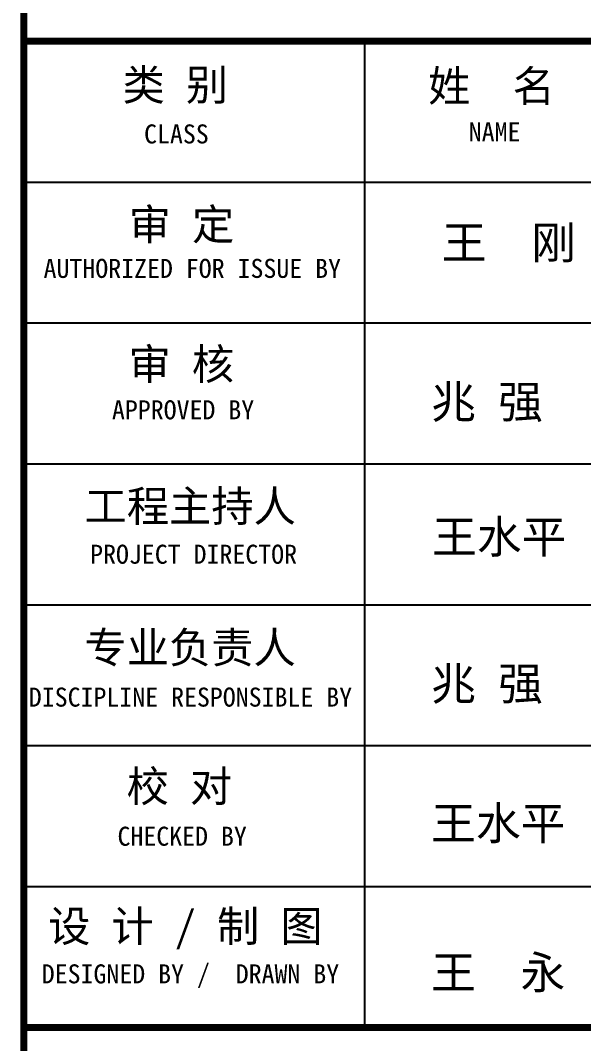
# Model space of a CAD drawing. Extents: x 343352 to 417652, y 770641 to 1036530.
# Drawn here: x 396121 to 399520, y 914958 to 921130 of the extents above; entities that cross this region are included whole.
import ezdxf

# ---------------------------------------------------------------- set-up
doc = ezdxf.new("R2010")
doc.units = 0
doc.header["$LTSCALE"] = 1000
doc.header["$MEASUREMENT"] = 0
doc.layers.add('PUB_TEXT', color=7, linetype='Continuous')
doc.layers.add('PUB_TITLE', color=4, linetype='Continuous')
doc.styles.add('TQ', font='')
doc.styles.get('TQ').set_extended_font_data('SimSun')

msp = doc.modelspace()

# ---------------------------------------------------------------- linework, layer by layer
at = {"layer": 'PUB_TITLE'}
for p, q in [((398199.5, 915055.1), (398199.5, 921005.1)), ((396142.5, 920155.1), (401752.5, 920155.1)), ((396142.5, 919305.1), (401752.5, 919305.1)), ((396142.5, 918455.1), (401752.5, 918455.1)), ((396142.5, 917605.1), (401752.5, 917605.1)), ((396142.5, 916755.1), (401752.5, 916755.1)), ((396142.5, 915905.1), (401752.5, 915905.1)), ((396142.5, 915055.1), (401752.5, 915055.1))]:
    msp.add_line(p, q, dxfattribs=at)
at = {"layer": 'PUB_TITLE', "lineweight": 40, "const_width": 42.5}
for points in [[(396142.5, 945283.1), (396142.5, 905283.1)], [(396142.5, 921005.1), (401752.5, 921005.1)], [(396142.5, 915055.1), (401752.5, 915055.1)]]:
    msp.add_lwpolyline(points, dxfattribs=at)

# ---------------------------------------------------------------- texts
at = {"layer": 'PUB_TEXT', "color": 4, "style": 'TQ'}
msp.add_text('王  刚', height=198, rotation=359.99644, dxfattribs=at).set_placement((398664.5, 919690.9))
at = {"layer": 'PUB_TEXT', "style": 'TQ'}
for s, p in [('兆 强', (398600.2, 918730.7, 27.8)), ('王水平', (398606.3, 917916, 27.8)), ('兆 强', (398600.2, 917030.7, 27.8)), ('王水平', (398600.2, 916187.9, 27.8)), ('王  永', (398600.2, 915287.9, 27.8))]:
    msp.add_text(s, height=198, dxfattribs=at).set_placement(p)
at = {"layer": 'PUB_TEXT', "attachment_point": 1, "style": 'TQ'}
for s, insert, char_height, width in [('类 别', (396737.5, 920835.1), 187, 1111.8), ('姓  名', (398582.2, 920828.2), 187, 1162.485), ('CLASS', (396867.4, 920502.9), 114.75, 2399.55), ('NAME', (398827.2, 920515.1), 114.75, 2399.55), ('审 定', (396774.6, 919992.9), 187, 805.34), ('AUTHORIZED FOR ISSUE BY', (396260.7, 919691.7), 114.75, 2399.55), ('审 核', (396773, 919150.4), 187, 1427.856), ('APPROVED BY', (396673.5, 918838.5), 114.75, 2399.55), ('工程主持人', (396508.3, 918293.7), 187, 1739.562), ('PROJECT DIRECTOR', (396541.8, 917967.4), 114.75, 2399.55), ('专业负责人', (396507.5, 917440.3), 187, 1661.535), ('DISCIPLINE RESPONSIBLE BY', (396171.7, 917105.3), 114.75, 2399.55), ('校 对', (396761.6, 916603.7), 187, 2006.142), ('CHECKED BY', (396707, 916266.1), 114.75, 2399.55), ('设 计 / 制 图', (396288.4, 915759.3), 187, 2576.963), ('DESIGNED BY /  DRAWN BY', (396249.7, 915435.7), 114.75, 2399.55)]:
    msp.add_mtext(s, dxfattribs=dict(at, insert=insert, char_height=char_height, width=width))

doc.saveas('drawing.dxf')
